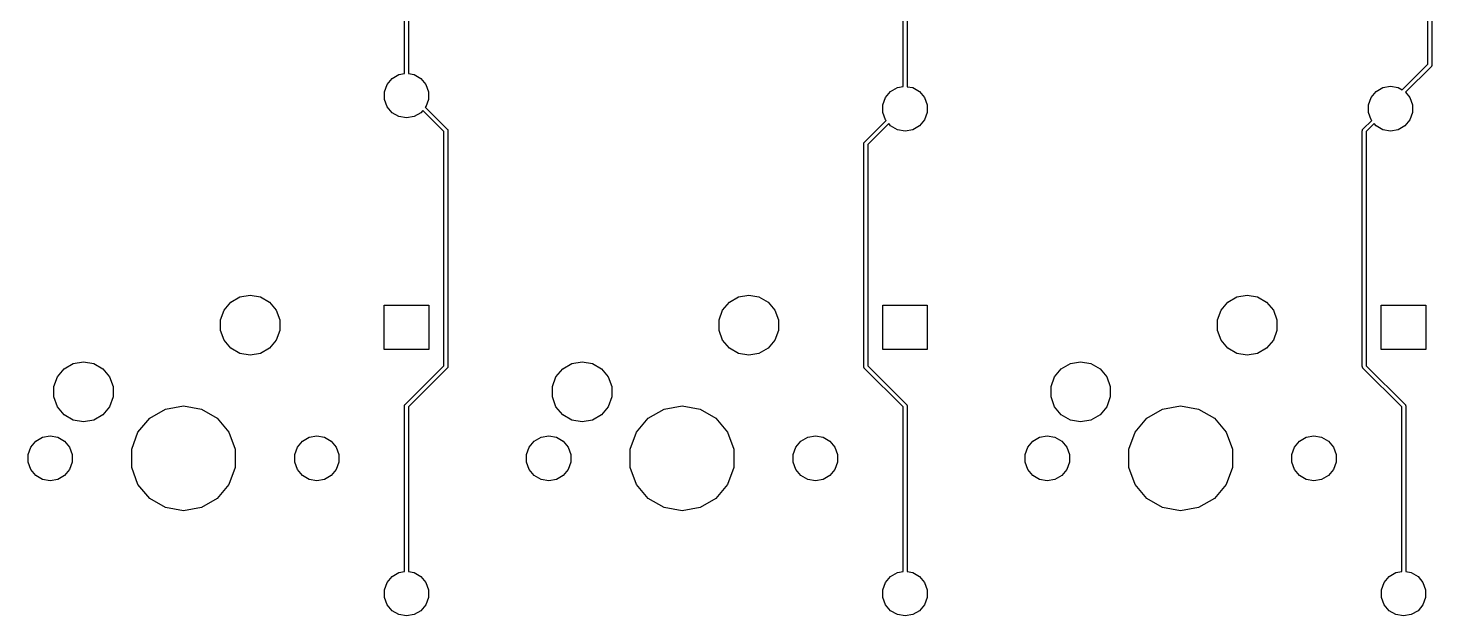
# Model space of a CAD drawing. Extents: x 16 to 275, y -108 to -11.
# Drawn here: x 16.1 to 69.6, y -104 to -81.6 of the extents above; entities that cross this region are included whole.
import ezdxf

# ---------------------------------------------------------------- set-up
doc = ezdxf.new("R2010")
doc.units = 0
doc.header["$MEASUREMENT"] = 0
doc.layers.add('BLACK', color=7, linetype='CONTINUOUS')

msp = doc.modelspace()

# ---------------------------------------------------------------- linework, layer by layer
at = {"layer": 'Black'}
for p, q in [((69.4238, -82.9684), (69.4238, -73.0316)), ((69.5762, -73), (69.5762, -83)), ((30.4238, -83.3206), (30.4238, -77.0316)), ((30.5762, -77), (30.5762, -83.3215)), ((49.4238, -83.8206), (49.4238, -77.5316)), ((49.5762, -77.5), (49.5762, -83.8215)), ((29.9492, -83.5072), (30.2058, -83.3591)), ((30.2058, -83.3591), (30.4238, -83.3206)), ((30.5762, -83.3215), (30.7892, -83.3591)), ((30.7892, -83.3591), (31.0457, -83.5072)), ((68.4438, -83.9484), (69.4238, -82.9684)), ((69.5539, -83.0539), (68.5707, -84.037)), ((69.5558, -83.0511), (69.5539, -83.0539)), ((69.5584, -83.049), (69.5558, -83.0511)), ((69.5633, -83.0404), (69.5584, -83.049)), ((69.5691, -83.0322), (69.5633, -83.0404)), ((69.5699, -83.029), (69.5691, -83.0322)), ((69.5716, -83.0261), (69.5699, -83.029)), ((69.5733, -83.0163), (69.5716, -83.0261)), ((69.5759, -83.0066), (69.5733, -83.0163)), ((69.5762, -83), (69.5756, -83.0033)), ((69.5756, -83.0033), (69.5759, -83.0066)), ((29.6575, -84.0124), (29.7588, -83.7341)), ((29.7588, -83.7341), (29.9492, -83.5072)), ((31.0457, -83.5072), (31.2361, -83.7341)), ((31.2361, -83.7341), (31.3374, -84.0124)), ((48.9492, -84.0072), (49.2058, -83.8591)), ((49.2058, -83.8591), (49.4238, -83.8206)), ((49.5762, -83.8215), (49.7892, -83.8591)), ((49.7892, -83.8591), (50.0457, -84.0072)), ((67.4492, -84.0072), (67.7058, -83.8591)), ((67.7058, -83.8591), (67.9975, -83.8076)), ((67.9975, -83.8076), (68.2892, -83.8591)), ((68.2892, -83.8591), (68.4438, -83.9484)), ((29.6575, -84.3086), (29.6575, -84.0124)), ((29.7588, -84.587), (29.6575, -84.3086)), ((31.3374, -84.3086), (31.2361, -84.587)), ((31.3374, -84.0124), (31.3374, -84.3086)), ((48.6575, -84.5124), (48.7588, -84.2341)), ((48.6575, -84.8086), (48.6575, -84.5124)), ((48.7588, -84.2341), (48.9492, -84.0072)), ((50.0457, -84.0072), (50.2361, -84.2341)), ((50.2361, -84.2341), (50.3374, -84.5124)), ((50.3374, -84.5124), (50.3374, -84.8086)), ((67.1575, -84.5124), (67.2588, -84.2341)), ((67.1575, -84.8086), (67.1575, -84.5124)), ((67.2588, -84.2341), (67.4492, -84.0072)), ((68.5707, -84.037), (68.7361, -84.2341)), ((68.7361, -84.2341), (68.8374, -84.5124)), ((68.8374, -84.5124), (68.8374, -84.8086)), ((29.9492, -84.8139), (29.7588, -84.587)), ((30.2058, -84.962), (29.9492, -84.8139)), ((30.4975, -85.0134), (30.2058, -84.962)), ((30.7892, -84.962), (30.4975, -85.0134)), ((31.0457, -84.8139), (30.7892, -84.962)), ((31.1189, -84.7266), (31.0457, -84.8139)), ((31.9238, -85.5316), (31.1189, -84.7266)), ((31.2361, -84.587), (31.2172, -84.6094)), ((31.2172, -84.6094), (32.0539, -85.4461)), ((48.7588, -85.087), (48.6575, -84.8086)), ((50.3374, -84.8086), (50.2361, -85.087)), ((67.2588, -85.087), (67.1575, -84.8086)), ((68.8374, -84.8086), (68.7361, -85.087)), ((31.9238, -94.4684), (31.9238, -85.5316)), ((32.0539, -85.4461), (32.0558, -85.4489)), ((32.0558, -85.4489), (32.0584, -85.451)), ((32.0584, -85.451), (32.0633, -85.4596)), ((32.0633, -85.4596), (32.0691, -85.4678)), ((32.0691, -85.4678), (32.0699, -85.471)), ((32.0699, -85.471), (32.0716, -85.4739)), ((32.0716, -85.4739), (32.0733, -85.4837)), ((32.0733, -85.4837), (32.0759, -85.4934)), ((32.0759, -85.4934), (32.0756, -85.4967)), ((32.0756, -85.4967), (32.0762, -85.5)), ((32.0762, -85.5), (32.0762, -94.5)), ((47.9461, -85.9461), (48.78, -85.1122)), ((48.8784, -85.2294), (48.0762, -86.0316)), ((48.78, -85.1122), (48.7588, -85.087)), ((48.9492, -85.3139), (48.8784, -85.2294)), ((49.2058, -85.462), (48.9492, -85.3139)), ((49.4975, -85.5134), (49.2058, -85.462)), ((49.7892, -85.462), (49.4975, -85.5134)), ((50.0457, -85.3139), (49.7892, -85.462)), ((50.2361, -85.087), (50.0457, -85.3139)), ((66.9238, -85.5), (66.9244, -85.4967)), ((66.9238, -94.5), (66.9238, -85.5)), ((66.9241, -85.4934), (66.9267, -85.4837)), ((66.9244, -85.4967), (66.9241, -85.4934)), ((66.9267, -85.4837), (66.9284, -85.4739)), ((66.9284, -85.4739), (66.9301, -85.471)), ((66.9301, -85.471), (66.9309, -85.4678)), ((66.9309, -85.4678), (66.9367, -85.4596)), ((66.9367, -85.4596), (66.9416, -85.451)), ((66.9416, -85.451), (66.9442, -85.4489)), ((66.9442, -85.4489), (66.9461, -85.4461)), ((66.9461, -85.4461), (67.28, -85.1122)), ((67.3784, -85.2294), (67.0762, -85.5316)), ((67.0762, -85.5316), (67.0762, -94.4684)), ((67.28, -85.1122), (67.2588, -85.087)), ((67.4492, -85.3139), (67.3784, -85.2294)), ((67.7058, -85.462), (67.4492, -85.3139)), ((67.9975, -85.5134), (67.7058, -85.462)), ((68.2892, -85.462), (67.9975, -85.5134)), ((68.5457, -85.3139), (68.2892, -85.462)), ((68.7361, -85.087), (68.5457, -85.3139)), ((47.9238, -86), (47.9244, -85.9967)), ((47.9238, -94.5), (47.9238, -86)), ((47.9241, -85.9934), (47.9267, -85.9837)), ((47.9244, -85.9967), (47.9241, -85.9934)), ((47.9267, -85.9837), (47.9284, -85.9739)), ((47.9284, -85.9739), (47.9301, -85.971)), ((47.9301, -85.971), (47.9309, -85.9678)), ((47.9309, -85.9678), (47.9367, -85.9596)), ((47.9367, -85.9596), (47.9416, -85.951)), ((47.9416, -85.951), (47.9442, -85.9489)), ((47.9442, -85.9489), (47.9461, -85.9461)), ((48.0762, -86.0316), (48.0762, -94.4684)), ((23.8025, -92.0411), (24.1476, -91.8418)), ((24.1476, -91.8418), (24.54, -91.7726)), ((24.54, -91.7726), (24.9324, -91.8418)), ((24.9324, -91.8418), (25.2775, -92.0411)), ((42.8025, -92.0411), (43.1476, -91.8418)), ((43.1476, -91.8418), (43.54, -91.7726)), ((43.54, -91.7726), (43.9324, -91.8418)), ((43.9324, -91.8418), (44.2775, -92.0411)), ((61.8025, -92.0411), (62.1476, -91.8418)), ((62.1476, -91.8418), (62.54, -91.7726)), ((62.54, -91.7726), (62.9324, -91.8418)), ((62.9324, -91.8418), (63.2775, -92.0411)), ((23.4101, -92.7208), (23.5464, -92.3463)), ((23.5464, -92.3463), (23.8025, -92.0411)), ((25.2775, -92.0411), (25.5336, -92.3463)), ((25.5336, -92.3463), (25.6699, -92.7208)), ((29.6478, -93.8501), (29.6478, -92.1509)), ((29.6478, -92.1509), (31.3471, -92.1509)), ((31.3471, -92.1509), (31.3471, -93.8501)), ((42.4101, -92.7208), (42.5464, -92.3463)), ((42.5464, -92.3463), (42.8025, -92.0411)), ((44.2775, -92.0411), (44.5336, -92.3463)), ((44.5336, -92.3463), (44.6699, -92.7208)), ((48.6478, -93.8501), (48.6478, -92.1509)), ((48.6478, -92.1509), (50.3471, -92.1509)), ((50.3471, -92.1509), (50.3471, -93.8501)), ((61.4101, -92.7208), (61.5464, -92.3463)), ((61.5464, -92.3463), (61.8025, -92.0411)), ((63.2775, -92.0411), (63.5336, -92.3463)), ((63.5336, -92.3463), (63.6699, -92.7208)), ((67.6478, -93.8501), (67.6478, -92.1509)), ((67.6478, -92.1509), (69.3471, -92.1509)), ((69.3471, -92.1509), (69.3471, -93.8501)), ((23.4101, -93.1192), (23.4101, -92.7208)), ((25.6699, -92.7208), (25.6699, -93.1192)), ((42.4101, -93.1192), (42.4101, -92.7208)), ((44.6699, -92.7208), (44.6699, -93.1192)), ((61.4101, -93.1192), (61.4101, -92.7208)), ((63.6699, -92.7208), (63.6699, -93.1192)), ((23.5464, -93.4937), (23.4101, -93.1192)), ((23.8025, -93.7989), (23.5464, -93.4937)), ((25.5336, -93.4937), (25.2775, -93.7989)), ((25.6699, -93.1192), (25.5336, -93.4937)), ((42.5464, -93.4937), (42.4101, -93.1192)), ((42.8025, -93.7989), (42.5464, -93.4937)), ((44.5336, -93.4937), (44.2775, -93.7989)), ((44.6699, -93.1192), (44.5336, -93.4937)), ((61.5464, -93.4937), (61.4101, -93.1192)), ((61.8025, -93.7989), (61.5464, -93.4937)), ((63.5336, -93.4937), (63.2775, -93.7989)), ((63.6699, -93.1192), (63.5336, -93.4937)), ((24.1476, -93.9982), (23.8025, -93.7989)), ((24.54, -94.0674), (24.1476, -93.9982)), ((24.9324, -93.9982), (24.54, -94.0674)), ((25.2775, -93.7989), (24.9324, -93.9982)), ((31.3471, -93.8501), (29.6478, -93.8501)), ((43.1476, -93.9982), (42.8025, -93.7989)), ((43.54, -94.0674), (43.1476, -93.9982)), ((43.9324, -93.9982), (43.54, -94.0674)), ((44.2775, -93.7989), (43.9324, -93.9982)), ((50.3471, -93.8501), (48.6478, -93.8501)), ((62.1476, -93.9982), (61.8025, -93.7989)), ((62.54, -94.0674), (62.1476, -93.9982)), ((62.9324, -93.9982), (62.54, -94.0674)), ((63.2775, -93.7989), (62.9324, -93.9982)), ((69.3471, -93.8501), (67.6478, -93.8501)), ((17.1964, -94.8863), (17.4525, -94.5811)), ((17.4525, -94.5811), (17.7976, -94.3818)), ((17.7976, -94.3818), (18.19, -94.3126)), ((18.19, -94.3126), (18.5824, -94.3818)), ((18.5824, -94.3818), (18.9275, -94.5811)), ((18.9275, -94.5811), (19.1836, -94.8863)), ((30.4461, -95.9461), (31.9238, -94.4684)), ((32.0539, -94.5539), (30.5762, -96.0316)), ((32.0558, -94.5511), (32.0539, -94.5539)), ((32.0584, -94.549), (32.0558, -94.5511)), ((32.0633, -94.5404), (32.0584, -94.549)), ((32.0691, -94.5322), (32.0633, -94.5404)), ((32.0699, -94.529), (32.0691, -94.5322)), ((32.0716, -94.5261), (32.0699, -94.529)), ((32.0733, -94.5163), (32.0716, -94.5261)), ((32.0759, -94.5066), (32.0733, -94.5163)), ((32.0762, -94.5), (32.0756, -94.5033)), ((32.0756, -94.5033), (32.0759, -94.5066)), ((36.1964, -94.8863), (36.4525, -94.5811)), ((36.4525, -94.5811), (36.7976, -94.3818)), ((36.7976, -94.3818), (37.19, -94.3126)), ((37.19, -94.3126), (37.5824, -94.3818)), ((37.5824, -94.3818), (37.9275, -94.5811)), ((37.9275, -94.5811), (38.1836, -94.8863)), ((47.9244, -94.5033), (47.9238, -94.5)), ((47.9241, -94.5066), (47.9244, -94.5033)), ((47.9267, -94.5163), (47.9241, -94.5066)), ((47.9284, -94.5261), (47.9267, -94.5163)), ((47.9301, -94.529), (47.9284, -94.5261)), ((47.9309, -94.5322), (47.9301, -94.529)), ((47.9367, -94.5404), (47.9309, -94.5322)), ((47.9416, -94.549), (47.9367, -94.5404)), ((47.9442, -94.5511), (47.9416, -94.549)), ((47.9461, -94.5539), (47.9442, -94.5511)), ((49.4238, -96.0316), (47.9461, -94.5539)), ((48.0762, -94.4684), (49.5539, -95.9461)), ((55.1964, -94.8863), (55.4525, -94.5811)), ((55.4525, -94.5811), (55.7976, -94.3818)), ((55.7976, -94.3818), (56.19, -94.3126)), ((56.19, -94.3126), (56.5824, -94.3818)), ((56.5824, -94.3818), (56.9275, -94.5811)), ((56.9275, -94.5811), (57.1836, -94.8863)), ((66.9244, -94.5033), (66.9238, -94.5)), ((66.9241, -94.5066), (66.9244, -94.5033)), ((66.9267, -94.5163), (66.9241, -94.5066)), ((66.9284, -94.5261), (66.9267, -94.5163)), ((66.9301, -94.529), (66.9284, -94.5261)), ((66.9309, -94.5322), (66.9301, -94.529)), ((66.9367, -94.5404), (66.9309, -94.5322)), ((66.9416, -94.549), (66.9367, -94.5404)), ((66.9442, -94.5511), (66.9416, -94.549)), ((66.9461, -94.5539), (66.9442, -94.5511)), ((68.4238, -96.0316), (66.9461, -94.5539)), ((67.0762, -94.4684), (68.5539, -95.9461)), ((17.0601, -95.2608), (17.1964, -94.8863)), ((19.1836, -94.8863), (19.3199, -95.2608)), ((36.0601, -95.2608), (36.1964, -94.8863)), ((38.1836, -94.8863), (38.3199, -95.2608)), ((55.0601, -95.2608), (55.1964, -94.8863)), ((57.1836, -94.8863), (57.3199, -95.2608)), ((17.0601, -95.6592), (17.0601, -95.2608)), ((17.1964, -96.0337), (17.0601, -95.6592)), ((19.3199, -95.6592), (19.1836, -96.0337)), ((19.3199, -95.2608), (19.3199, -95.6592)), ((36.0601, -95.6592), (36.0601, -95.2608)), ((36.1964, -96.0337), (36.0601, -95.6592)), ((38.3199, -95.6592), (38.1836, -96.0337)), ((38.3199, -95.2608), (38.3199, -95.6592)), ((55.0601, -95.6592), (55.0601, -95.2608)), ((55.1964, -96.0337), (55.0601, -95.6592)), ((57.3199, -95.6592), (57.1836, -96.0337)), ((57.3199, -95.2608), (57.3199, -95.6592)), ((17.4525, -96.3389), (17.1964, -96.0337)), ((19.1836, -96.0337), (18.9275, -96.3389)), ((20.7134, -96.4667), (21.3154, -96.1192)), ((21.3154, -96.1192), (22, -95.9985)), ((22, -95.9985), (22.6846, -96.1192)), ((22.6846, -96.1192), (23.2865, -96.4667)), ((30.4238, -96), (30.4244, -95.9967)), ((30.4238, -102.321), (30.4238, -96)), ((30.4241, -95.9934), (30.4267, -95.9837)), ((30.4244, -95.9967), (30.4241, -95.9934)), ((30.4267, -95.9837), (30.4284, -95.9739)), ((30.4284, -95.9739), (30.4301, -95.971)), ((30.4301, -95.971), (30.4309, -95.9678)), ((30.4309, -95.9678), (30.4367, -95.9596)), ((30.4367, -95.9596), (30.4416, -95.951)), ((30.4416, -95.951), (30.4442, -95.9489)), ((30.4442, -95.9489), (30.4461, -95.9461)), ((30.5762, -96.0316), (30.5762, -102.322)), ((36.4525, -96.3389), (36.1964, -96.0337)), ((38.1836, -96.0337), (37.9275, -96.3389)), ((39.7135, -96.4667), (40.3154, -96.1192)), ((40.3154, -96.1192), (41, -95.9985)), ((41, -95.9985), (41.6846, -96.1192)), ((41.6846, -96.1192), (42.2865, -96.4667)), ((49.4238, -102.321), (49.4238, -96.0316)), ((49.5539, -95.9461), (49.5558, -95.9489)), ((49.5558, -95.9489), (49.5584, -95.951)), ((49.5584, -95.951), (49.5633, -95.9596)), ((49.5633, -95.9596), (49.5691, -95.9678)), ((49.5691, -95.9678), (49.5699, -95.971)), ((49.5699, -95.971), (49.5716, -95.9739)), ((49.5716, -95.9739), (49.5733, -95.9837)), ((49.5733, -95.9837), (49.5759, -95.9934)), ((49.5759, -95.9934), (49.5756, -95.9967)), ((49.5756, -95.9967), (49.5762, -96)), ((49.5762, -96), (49.5762, -102.322)), ((55.4525, -96.3389), (55.1964, -96.0337)), ((57.1836, -96.0337), (56.9275, -96.3389)), ((58.7134, -96.4667), (59.3154, -96.1192)), ((59.3154, -96.1192), (60, -95.9985)), ((60, -95.9985), (60.6846, -96.1192)), ((60.6846, -96.1192), (61.2865, -96.4667)), ((68.4238, -102.321), (68.4238, -96.0316)), ((68.5539, -95.9461), (68.5558, -95.9489)), ((68.5558, -95.9489), (68.5584, -95.951)), ((68.5584, -95.951), (68.5633, -95.9596)), ((68.5633, -95.9596), (68.5691, -95.9678)), ((68.5691, -95.9678), (68.5699, -95.971)), ((68.5699, -95.971), (68.5716, -95.9739)), ((68.5716, -95.9739), (68.5733, -95.9837)), ((68.5733, -95.9837), (68.5759, -95.9934)), ((68.5759, -95.9934), (68.5756, -95.9967)), ((68.5756, -95.9967), (68.5762, -96)), ((68.5762, -96), (68.5762, -102.322)), ((17.7976, -96.5382), (17.4525, -96.3389)), ((18.19, -96.6074), (17.7976, -96.5382)), ((18.5824, -96.5382), (18.19, -96.6074)), ((18.9275, -96.3389), (18.5824, -96.5382)), ((20.2666, -96.9992), (20.7134, -96.4667)), ((23.2865, -96.4667), (23.7334, -96.9992)), ((36.7976, -96.5382), (36.4525, -96.3389)), ((37.19, -96.6074), (36.7976, -96.5382)), ((37.5824, -96.5382), (37.19, -96.6074)), ((37.9275, -96.3389), (37.5824, -96.5382)), ((39.2666, -96.9992), (39.7135, -96.4667)), ((42.2865, -96.4667), (42.7334, -96.9992)), ((55.7976, -96.5382), (55.4525, -96.3389)), ((56.19, -96.6074), (55.7976, -96.5382)), ((56.5824, -96.5382), (56.19, -96.6074)), ((56.9275, -96.3389), (56.5824, -96.5382)), ((58.2666, -96.9992), (58.7134, -96.4667)), ((61.2865, -96.4667), (61.7334, -96.9992)), ((16.1803, -97.5729), (16.371, -97.3457)), ((16.371, -97.3457), (16.6279, -97.1974)), ((16.6279, -97.1974), (16.92, -97.1458)), ((16.92, -97.1458), (17.2121, -97.1974)), ((17.2121, -97.1974), (17.469, -97.3457)), ((17.469, -97.3457), (17.6597, -97.5729)), ((20.0289, -97.6524), (20.2666, -96.9992)), ((23.7334, -96.9992), (23.9711, -97.6524)), ((26.3403, -97.5729), (26.531, -97.3457)), ((26.531, -97.3457), (26.7879, -97.1974)), ((26.7879, -97.1974), (27.08, -97.1458)), ((27.08, -97.1458), (27.3721, -97.1974)), ((27.3721, -97.1974), (27.629, -97.3457)), ((27.629, -97.3457), (27.8197, -97.5729)), ((35.1803, -97.5729), (35.371, -97.3457)), ((35.371, -97.3457), (35.6279, -97.1974)), ((35.6279, -97.1974), (35.92, -97.1458)), ((35.92, -97.1458), (36.2121, -97.1974)), ((36.2121, -97.1974), (36.469, -97.3457)), ((36.469, -97.3457), (36.6597, -97.5729)), ((39.0289, -97.6524), (39.2666, -96.9992)), ((42.7334, -96.9992), (42.9711, -97.6524)), ((45.3403, -97.5729), (45.531, -97.3457)), ((45.531, -97.3457), (45.7879, -97.1974)), ((45.7879, -97.1974), (46.08, -97.1458)), ((46.08, -97.1458), (46.3721, -97.1974)), ((46.3721, -97.1974), (46.629, -97.3457)), ((46.629, -97.3457), (46.8197, -97.5729)), ((54.1803, -97.5729), (54.371, -97.3457)), ((54.371, -97.3457), (54.6279, -97.1974)), ((54.6279, -97.1974), (54.92, -97.1458)), ((54.92, -97.1458), (55.2121, -97.1974)), ((55.2121, -97.1974), (55.469, -97.3457)), ((55.469, -97.3457), (55.6597, -97.5729)), ((58.0289, -97.6524), (58.2666, -96.9992)), ((61.7334, -96.9992), (61.9711, -97.6524)), ((64.3403, -97.5729), (64.531, -97.3457)), ((64.531, -97.3457), (64.7879, -97.1974)), ((64.7879, -97.1974), (65.08, -97.1458)), ((65.08, -97.1458), (65.3721, -97.1974)), ((65.3721, -97.1974), (65.629, -97.3457)), ((65.629, -97.3457), (65.8197, -97.5729)), ((16.0788, -97.8517), (16.1803, -97.5729)), ((16.0788, -98.1483), (16.0788, -97.8517)), ((17.6597, -97.5729), (17.7612, -97.8517)), ((17.7612, -97.8517), (17.7612, -98.1483)), ((20.0289, -98.3476), (20.0289, -97.6524)), ((23.9711, -97.6524), (23.9711, -98.3476)), ((26.2388, -97.8517), (26.3403, -97.5729)), ((26.2388, -98.1483), (26.2388, -97.8517)), ((27.8197, -97.5729), (27.9212, -97.8517)), ((27.9212, -97.8517), (27.9212, -98.1483)), ((35.0788, -97.8517), (35.1803, -97.5729)), ((35.0788, -98.1483), (35.0788, -97.8517)), ((36.6597, -97.5729), (36.7612, -97.8517)), ((36.7612, -97.8517), (36.7612, -98.1483)), ((39.0289, -98.3476), (39.0289, -97.6524)), ((42.9711, -97.6524), (42.9711, -98.3476)), ((45.2388, -97.8517), (45.3403, -97.5729)), ((45.2388, -98.1483), (45.2388, -97.8517)), ((46.8197, -97.5729), (46.9212, -97.8517)), ((46.9212, -97.8517), (46.9212, -98.1483)), ((54.0788, -97.8517), (54.1803, -97.5729)), ((54.0788, -98.1483), (54.0788, -97.8517)), ((55.6597, -97.5729), (55.7612, -97.8517)), ((55.7612, -97.8517), (55.7612, -98.1483)), ((58.0289, -98.3476), (58.0289, -97.6524)), ((61.9711, -97.6524), (61.9711, -98.3476)), ((64.2388, -97.8517), (64.3403, -97.5729)), ((64.2388, -98.1483), (64.2388, -97.8517)), ((65.8197, -97.5729), (65.9212, -97.8517)), ((65.9212, -97.8517), (65.9212, -98.1483)), ((16.1803, -98.4271), (16.0788, -98.1483)), ((16.371, -98.6543), (16.1803, -98.4271)), ((17.6597, -98.4271), (17.469, -98.6543)), ((17.7612, -98.1483), (17.6597, -98.4271)), ((20.2666, -99.0008), (20.0289, -98.3476)), ((23.9711, -98.3476), (23.7334, -99.0008)), ((26.3403, -98.4271), (26.2388, -98.1483)), ((26.531, -98.6543), (26.3403, -98.4271)), ((27.8197, -98.4271), (27.629, -98.6543)), ((27.9212, -98.1483), (27.8197, -98.4271)), ((35.1803, -98.4271), (35.0788, -98.1483)), ((35.371, -98.6543), (35.1803, -98.4271)), ((36.6597, -98.4271), (36.469, -98.6543)), ((36.7612, -98.1483), (36.6597, -98.4271)), ((39.2666, -99.0008), (39.0289, -98.3476)), ((42.9711, -98.3476), (42.7334, -99.0008)), ((45.3403, -98.4271), (45.2388, -98.1483)), ((45.531, -98.6543), (45.3403, -98.4271)), ((46.8197, -98.4271), (46.629, -98.6543)), ((46.9212, -98.1483), (46.8197, -98.4271)), ((54.1803, -98.4271), (54.0788, -98.1483)), ((54.371, -98.6543), (54.1803, -98.4271)), ((55.6597, -98.4271), (55.469, -98.6543)), ((55.7612, -98.1483), (55.6597, -98.4271)), ((58.2666, -99.0008), (58.0289, -98.3476)), ((61.9711, -98.3476), (61.7334, -99.0008)), ((64.3403, -98.4271), (64.2388, -98.1483)), ((64.531, -98.6543), (64.3403, -98.4271)), ((65.8197, -98.4271), (65.629, -98.6543)), ((65.9212, -98.1483), (65.8197, -98.4271)), ((16.6279, -98.8026), (16.371, -98.6543)), ((16.92, -98.8541), (16.6279, -98.8026)), ((17.2121, -98.8026), (16.92, -98.8541)), ((17.469, -98.6543), (17.2121, -98.8026)), ((26.7879, -98.8026), (26.531, -98.6543)), ((27.08, -98.8541), (26.7879, -98.8026)), ((27.3721, -98.8026), (27.08, -98.8541)), ((27.629, -98.6543), (27.3721, -98.8026)), ((35.6279, -98.8026), (35.371, -98.6543)), ((35.92, -98.8541), (35.6279, -98.8026)), ((36.2121, -98.8026), (35.92, -98.8541)), ((36.469, -98.6543), (36.2121, -98.8026)), ((45.7879, -98.8026), (45.531, -98.6543)), ((46.08, -98.8541), (45.7879, -98.8026)), ((46.3721, -98.8026), (46.08, -98.8541)), ((46.629, -98.6543), (46.3721, -98.8026)), ((54.6279, -98.8026), (54.371, -98.6543)), ((54.92, -98.8541), (54.6279, -98.8026)), ((55.2121, -98.8026), (54.92, -98.8541)), ((55.469, -98.6543), (55.2121, -98.8026)), ((64.7879, -98.8026), (64.531, -98.6543)), ((65.08, -98.8541), (64.7879, -98.8026)), ((65.3721, -98.8026), (65.08, -98.8541)), ((65.629, -98.6543), (65.3721, -98.8026)), ((20.7134, -99.5332), (20.2666, -99.0008)), ((23.7334, -99.0008), (23.2865, -99.5332)), ((39.7135, -99.5332), (39.2666, -99.0008)), ((42.7334, -99.0008), (42.2865, -99.5332)), ((58.7134, -99.5332), (58.2666, -99.0008)), ((61.7334, -99.0008), (61.2865, -99.5332)), ((21.3154, -99.8808), (20.7134, -99.5332)), ((22, -100.002), (21.3154, -99.8808)), ((22.6846, -99.8808), (22, -100.002)), ((23.2865, -99.5332), (22.6846, -99.8808)), ((40.3154, -99.8808), (39.7135, -99.5332)), ((41, -100.002), (40.3154, -99.8808)), ((41.6846, -99.8808), (41, -100.002)), ((42.2865, -99.5332), (41.6846, -99.8808)), ((59.3154, -99.8808), (58.7134, -99.5332)), ((60, -100.002), (59.3154, -99.8808)), ((60.6846, -99.8808), (60, -100.002)), ((61.2865, -99.5332), (60.6846, -99.8808)), ((29.7588, -102.734), (29.9492, -102.507)), ((29.9492, -102.507), (30.2058, -102.359)), ((30.2058, -102.359), (30.4238, -102.321)), ((30.5762, -102.322), (30.7892, -102.359)), ((30.7892, -102.359), (31.0457, -102.507)), ((31.0457, -102.507), (31.2361, -102.734)), ((48.7588, -102.734), (48.9492, -102.507)), ((48.9492, -102.507), (49.2058, -102.359)), ((49.2058, -102.359), (49.4238, -102.321)), ((49.5762, -102.322), (49.7892, -102.359)), ((49.7892, -102.359), (50.0457, -102.507)), ((50.0457, -102.507), (50.2361, -102.734)), ((67.7588, -102.734), (67.9492, -102.507)), ((67.9492, -102.507), (68.2058, -102.359)), ((68.2058, -102.359), (68.4238, -102.321)), ((68.5762, -102.322), (68.7892, -102.359)), ((68.7892, -102.359), (69.0457, -102.507)), ((69.0457, -102.507), (69.2361, -102.734)), ((29.6575, -103.012), (29.7588, -102.734)), ((29.6575, -103.309), (29.6575, -103.012)), ((31.2361, -102.734), (31.3374, -103.012)), ((31.3374, -103.012), (31.3374, -103.309)), ((48.6575, -103.012), (48.7588, -102.734)), ((48.6575, -103.309), (48.6575, -103.012)), ((50.2361, -102.734), (50.3374, -103.012)), ((50.3374, -103.012), (50.3374, -103.309)), ((67.6575, -103.012), (67.7588, -102.734)), ((67.6575, -103.309), (67.6575, -103.012)), ((69.2361, -102.734), (69.3374, -103.012)), ((69.3374, -103.012), (69.3374, -103.309)), ((29.7588, -103.587), (29.6575, -103.309)), ((29.9492, -103.814), (29.7588, -103.587)), ((31.2361, -103.587), (31.0457, -103.814)), ((31.3374, -103.309), (31.2361, -103.587)), ((48.7588, -103.587), (48.6575, -103.309)), ((48.9492, -103.814), (48.7588, -103.587)), ((50.2361, -103.587), (50.0457, -103.814)), ((50.3374, -103.309), (50.2361, -103.587)), ((67.7588, -103.587), (67.6575, -103.309)), ((67.9492, -103.814), (67.7588, -103.587)), ((69.2361, -103.587), (69.0457, -103.814)), ((69.3374, -103.309), (69.2361, -103.587)), ((30.2058, -103.962), (29.9492, -103.814)), ((30.4975, -104.013), (30.2058, -103.962)), ((30.7892, -103.962), (30.4975, -104.013)), ((31.0457, -103.814), (30.7892, -103.962)), ((49.2058, -103.962), (48.9492, -103.814)), ((49.4975, -104.013), (49.2058, -103.962)), ((49.7892, -103.962), (49.4975, -104.013)), ((50.0457, -103.814), (49.7892, -103.962)), ((68.2058, -103.962), (67.9492, -103.814)), ((68.4975, -104.013), (68.2058, -103.962)), ((68.7892, -103.962), (68.4975, -104.013)), ((69.0457, -103.814), (68.7892, -103.962))]:
    msp.add_line(p, q, dxfattribs=at)

doc.saveas('drawing.dxf')
